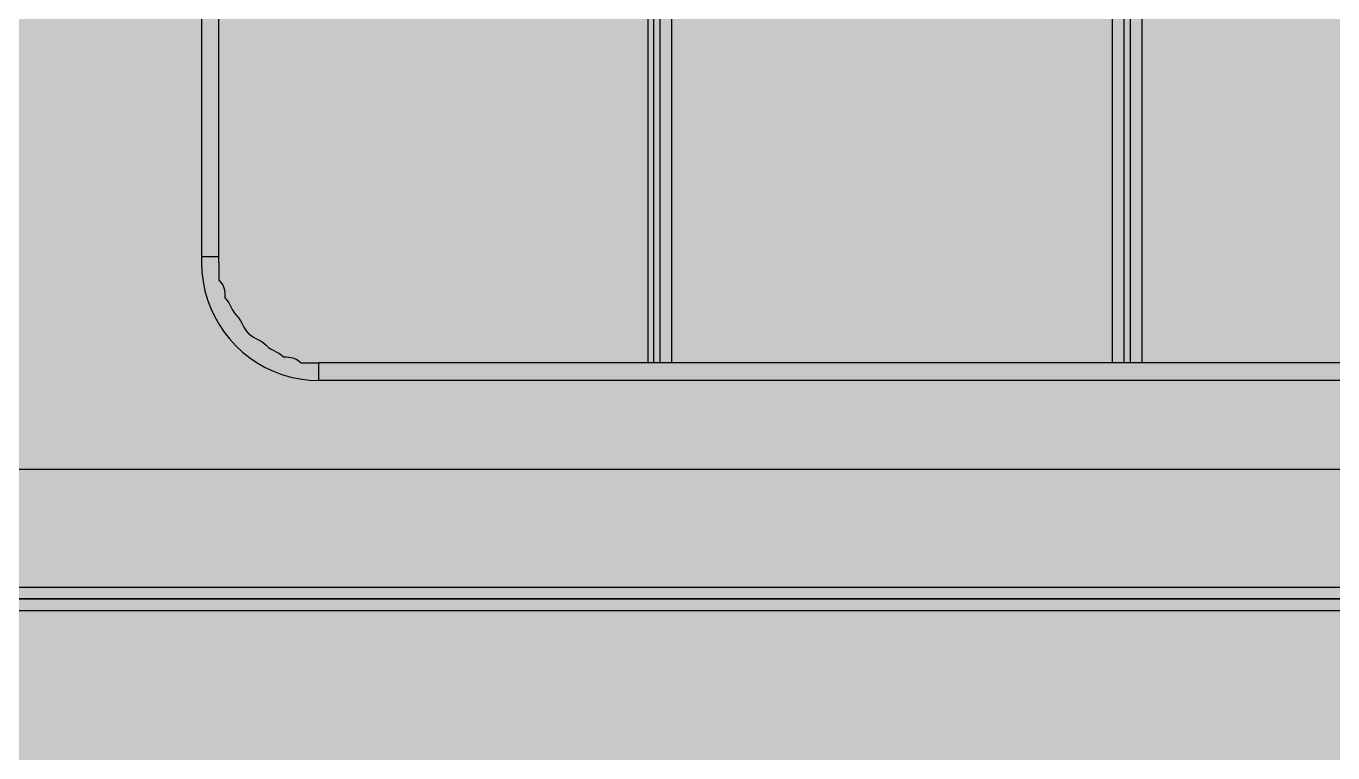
# Model space of a CAD drawing. Header units: millimetres. Extents: x 0 to 966, y -664 to 90.
# Drawn here: x 663 to 682.52, y -239.84 to -229 of the extents above; entities that cross this region are included whole.
import ezdxf

# ---------------------------------------------------------------- set-up
doc = ezdxf.new("R2010")
doc.units = ezdxf.units.MM
doc.layers.add('HDL_BODY', color=7, linetype='Continuous')
doc.layers.add('HDL_DETAIL', color=7, linetype='Continuous')

# ---------------------------------------------------------------- blocks, each defined once
blk = doc.blocks.new('M_R12.10.1_FRONT')
at = {"layer": 'HDL_BODY', "true_color": 0x202126}
blk.add_hatch(color=250, dxfattribs=at).paths.add_polyline_path([(0, 0), (216, 0), (216, 90), (0, 90)])
at = {"layer": 'HDL_BODY', "true_color": 0x2a2a30}
blk.add_hatch(color=250, dxfattribs=at).paths.add_polyline_path([(0.4, 20.52), (215.6, 20.52), (215.6, 68.31), (0.4, 68.31)])
at = {"layer": 'HDL_DETAIL', "color": 251, "true_color": 0x52555c}
for points in [[(0.351, 67.722), (215.91, 67.722), (215.91, 22.456), (0.351, 22.456), (0.351, 67.722)], [(0, 67.545), (216, 67.545), (216, 22.28), (0, 22.28), (0, 67.545)], [(165.881, 27.476), (165.881, 27.476)], [(167.374, 25.715), (167.374, 25.715)]]:
    blk.add_lwpolyline(points, close=True, dxfattribs=at)
for points in [[(165.621, 62.965), (165.621, 27.476)], [(165.881, 27.476), (165.881, 62.965)], [(172.377, 25.979), (172.377, 31.526)], [(172.466, 31.526), (172.466, 25.979)], [(179.398, 25.979), (179.398, 31.526)], [(179.487, 31.526), (179.487, 25.979)], [(172.288, 25.979), (172.288, 31.262)], [(172.641, 31.262), (172.641, 25.979)], [(179.223, 25.979), (179.223, 31.262)], [(179.661, 31.262), (179.661, 25.979)], [(165.621, 27.564), (165.881, 27.564)], [(165.621, 27.476), (165.626, 27.332), (165.644, 27.191), (165.672, 27.054), (165.71, 26.921), (165.759, 26.792), (165.817, 26.668), (165.884, 26.55), (165.96, 26.438), (166.044, 26.331), (166.135, 26.232), (166.234, 26.14), (166.34, 26.056), (166.452, 25.98), (166.57, 25.912), (166.693, 25.854), (166.821, 25.805), (166.954, 25.766), (167.09, 25.738), (167.231, 25.721), (167.374, 25.715)], [(165.881, 27.476), (165.881, 27.432), (165.881, 27.388), (165.881, 27.344), (165.881, 27.3), (165.881, 27.256), (165.881, 27.212), (165.914, 27.174), (165.938, 27.136), (165.953, 27.098), (165.963, 27.061), (165.968, 27.023), (165.97, 26.985), (165.97, 26.948), (166.003, 26.91), (166.029, 26.872), (166.049, 26.834), (166.068, 26.796), (166.088, 26.759), (166.113, 26.721), (166.145, 26.683), (166.178, 26.646), (166.203, 26.608), (166.224, 26.57), (166.243, 26.532), (166.264, 26.495), (166.289, 26.457), (166.323, 26.419), (166.36, 26.386), (166.397, 26.361), (166.434, 26.341), (166.472, 26.322), (166.51, 26.301), (166.548, 26.276), (166.586, 26.243), (166.623, 26.21), (166.66, 26.185), (166.698, 26.164), (166.735, 26.145), (166.773, 26.125), (166.81, 26.1), (166.847, 26.067), (166.885, 26.067), (166.923, 26.065), (166.961, 26.06), (166.999, 26.05), (167.036, 26.035), (167.074, 26.011), (167.111, 25.979), (167.155, 25.979), (167.199, 25.979), (167.243, 25.979), (167.287, 25.979), (167.331, 25.979), (167.374, 25.979)], [(212.399, 25.979), (167.374, 25.979)], [(167.374, 25.715), (167.374, 25.979)], [(212.399, 25.715), (167.374, 25.715)], [(0.79, 24.394), (214.42, 24.394)], [(0.79, 24.394), (214.42, 24.394)], [(0.79, 24.394), (214.42, 24.394)], [(0.79, 24.394), (214.42, 24.394)], [(0.79, 24.394), (214.42, 24.394)], [(0.79, 24.394), (214.42, 24.394)], [(0.79, 24.394), (214.42, 24.394)], [(0.79, 24.394), (214.42, 24.394)], [(0.79, 24.394), (214.42, 24.394)], [(0.79, 24.394), (214.42, 24.394)], [(0.79, 24.394), (214.42, 24.394)], [(0.79, 24.394), (214.42, 24.394)], [(0.79, 24.394), (214.42, 24.394)], [(0.79, 24.394), (214.42, 24.394)], [(0.79, 24.394), (214.42, 24.394)], [(0.79, 24.394), (214.42, 24.394)], [(0.79, 24.394), (214.42, 24.394)], [(0.79, 24.394), (214.42, 24.394)], [(0.79, 24.394), (214.42, 24.394)], [(0.79, 24.394), (214.42, 24.394)], [(0.79, 24.394), (215.999, 24.394)], [(0.439, 22.456), (214.858, 22.456)], [(0.439, 22.456), (214.858, 22.456)], [(0.439, 22.456), (214.858, 22.456)], [(0.439, 22.456), (214.858, 22.456)], [(0.439, 22.456), (214.858, 22.456)], [(0.439, 22.456), (214.858, 22.456)], [(0.439, 22.456), (214.858, 22.456)], [(0.439, 22.456), (214.858, 22.456)], [(0.439, 22.456), (214.858, 22.456)], [(0.439, 22.456), (214.858, 22.456)], [(0.439, 22.456), (214.858, 22.456)], [(0.439, 22.456), (214.858, 22.456)], [(0.439, 22.456), (214.858, 22.456)], [(0.439, 22.456), (214.858, 22.456)], [(0.439, 22.456), (214.858, 22.456)], [(0.439, 22.456), (214.858, 22.456)], [(0.439, 22.456), (214.858, 22.456)], [(0.439, 22.456), (214.858, 22.456)], [(0.439, 22.456), (214.858, 22.456)], [(0.439, 22.456), (214.858, 22.456)], [(0.439, 22.456), (215.91, 22.456)], [(0.702, 22.632), (214.506, 22.632)], [(0.702, 22.632), (214.506, 22.632)], [(0.702, 22.632), (214.506, 22.632)], [(0.702, 22.632), (214.506, 22.632)], [(0.702, 22.632), (214.506, 22.632)], [(0.702, 22.632), (214.506, 22.632)], [(0.702, 22.632), (214.506, 22.632)], [(0.702, 22.632), (214.506, 22.632)], [(0.702, 22.632), (214.506, 22.632)], [(0.702, 22.632), (214.506, 22.632)], [(0.702, 22.632), (214.506, 22.632)], [(0.702, 22.632), (214.506, 22.632)], [(0.702, 22.632), (214.506, 22.632)], [(0.702, 22.632), (214.506, 22.632)], [(0.702, 22.632), (214.506, 22.632)], [(0.702, 22.632), (214.506, 22.632)], [(0.702, 22.632), (214.506, 22.632)], [(0.702, 22.632), (214.506, 22.632)], [(0.702, 22.632), (214.506, 22.632)], [(0.702, 22.632), (214.506, 22.632)], [(0.702, 22.632), (215.999, 22.632)]]:
    blk.add_lwpolyline(points, dxfattribs=at)

msp = doc.modelspace()

# ---------------------------------------------------------------- block references
msp.add_blockref('M_R12.10.1_FRONT', (500, -260))

doc.saveas('drawing.dxf')
